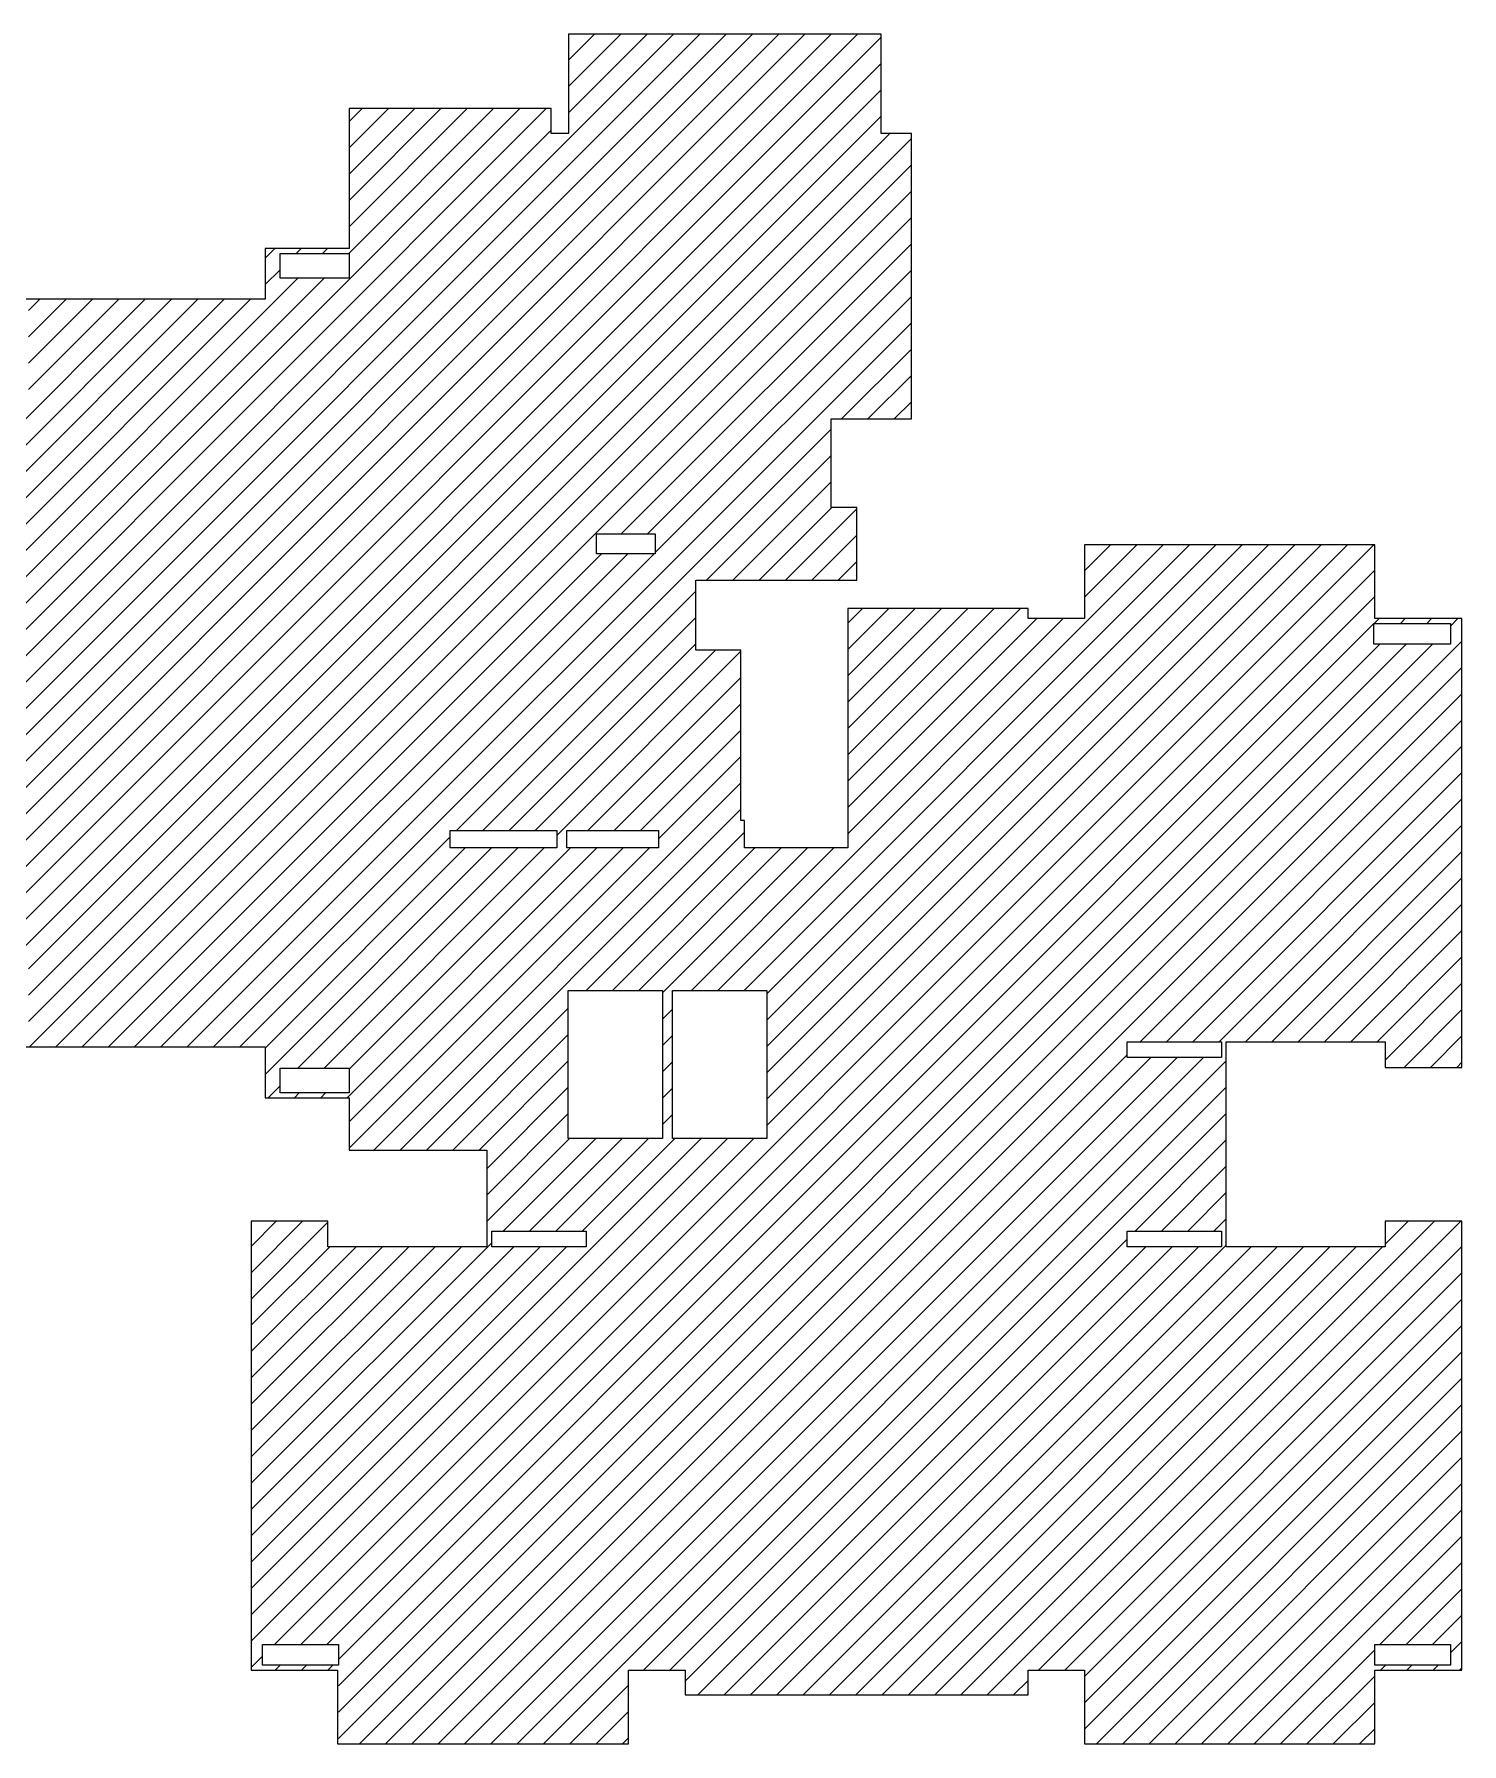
# Model space of a CAD drawing. Header units: millimetres. Extents: x 1255966 to 1543449, y 318653 to 465396.
# Drawn here: x 1413337 to 1442101, y 430961 to 465396 of the extents above; entities that cross this region are included whole.
import ezdxf

# ---------------------------------------------------------------- set-up
doc = ezdxf.new("R2010")
doc.units = ezdxf.units.MM
doc.header["$LTSCALE"] = 500
doc.header["$MEASUREMENT"] = 0
doc.layers.add('HATCH', color=1, linetype='Continuous', lineweight=5)
doc.layers.add('LINE PLAN', color=95, linetype='Continuous')

msp = doc.modelspace()

# ---------------------------------------------------------------- hatches: boundary and pattern name
at = {"layer": 'HATCH', "linetype": 'ByBlock'}
h = msp.add_hatch(dxfattribs=at)
h.set_pattern_fill('ANSI31', color=8, scale=3000)
h.set_pattern_definition([(45, (0, 47868), (-265.16504, 265.16504), [])])
h.paths.add_polyline_path([(1400605.6, 460106), (1400605.6, 459676), (1399935.6, 459676), (1399935.6, 461676), (1394830.6, 461676), (1394830.6, 460056), (1389750.6, 460056), (1389750.6, 461081), (1388055.6, 461081), (1388055.6, 463895.8), (1383990.6, 463895.8), (1383990.6, 463395.8), (1383640.6, 463395.8), (1383640.6, 465395.8), (1377340.6, 465395.8), (1377340.6, 463395.8), (1376730.6, 463395.8), (1376730.6, 457645.8), (1378345.6, 457645.8), (1378345.6, 455860.8), (1377830.6, 455860.8), (1377830.6, 454395.8), (1381075.6, 454395.8), (1381075.6, 452985.8), (1380165.6, 452985.8), (1380165.6, 449556), (1380095.6, 449006), (1378010.6, 449006), (1378010.6, 453826.1), (1374380.6, 453826.1), (1374380.6, 453626.1), (1373240.6, 453626.1), (1373240.6, 455111.1), (1367410.6, 455111.1), (1367410.6, 453626.1), (1365640.6, 453626.1), (1365640.6, 444586.1), (1367185.5, 444586.1), (1367185.5, 445101.1), (1370385.6, 445101.1), (1370385.6, 440971), (1367185.5, 440971), (1367185.5, 441486), (1365640.6, 441486), (1365640.6, 432446), (1367395.6, 432446), (1367395.6, 430961), (1373240.6, 430961), (1373240.6, 432446), (1374380.6, 432446), (1374380.6, 431946), (1381290.6, 431946), (1381290.6, 432446), (1382430.6, 432446), (1382438.1, 430961), (1388283.1, 430961), (1388275.6, 432446), (1390030.6, 432446), (1390030.6, 441486), (1388485.7, 441486), (1388485.7, 440971), (1385285.6, 440971), (1385285.6, 442920.8), (1388055.6, 442920.8), (1388055.6, 443971), (1389750.6, 443971), (1389750.6, 444996), (1394815.6, 444996), (1394815.6, 443376), (1399920.6, 443376), (1399920.6, 445376), (1407820.6, 445376), (1407820.6, 443376), (1412925.6, 443376), (1412925.6, 444996), (1417990.6, 444996), (1417990.6, 443971), (1419685.6, 443971), (1419685.6, 442920.8), (1422455.6, 442920.8), (1422455.6, 440971), (1419255.5, 440971), (1419255.5, 441486), (1417710.6, 441486), (1417710.6, 432446), (1419465.6, 432446), (1419465.6, 430961), (1425310.6, 430961), (1425310.6, 432446), (1426450.6, 432446), (1426450.6, 431946), (1433360.6, 431946), (1433360.6, 432446), (1434500.6, 432446), (1434500.6, 430961), (1440345.6, 430961), (1440345.6, 432446), (1442100.6, 432446), (1442100.6, 441486), (1440555.7, 441486), (1440555.7, 440971), (1437355.6, 440971), (1437355.5, 445101.1), (1440555.7, 445101.1), (1440555.7, 444586.1), (1442100.6, 444586.1), (1442100.6, 453626.1), (1440345.6, 453626.1), (1440345.6, 455111.1), (1434500.6, 455111.1), (1434500.6, 453626.1), (1433360.6, 453626.1), (1433360.6, 453826.1), (1429730.6, 453826.1), (1429730.6, 449006), (1427645.6, 449006), (1427645.6, 449556), (1427575.6, 449556), (1427575.6, 452985.8), (1426665.6, 452985.8), (1426665.6, 454395.8), (1429910.6, 454395.8), (1429910.6, 455860.8), (1429395.6, 455860.8), (1429395.6, 457645.8), (1431010.6, 457645.8), (1431010.6, 463395.8), (1430400.6, 463395.8), (1430400.6, 465395.8), (1424100.6, 465395.8), (1424100.6, 463395.8), (1423750.6, 463395.8), (1423750.6, 463895.8), (1419685.6, 463895.8), (1419685.6, 461081), (1417990.6, 461081), (1417990.6, 460056), (1412910.6, 460056), (1412910.6, 461676), (1407805.6, 461676), (1407805.6, 459676), (1407135.6, 459676), (1407135.6, 460106)])
h.paths.add_polyline_path([(1401145.6, 454126), (1401145.6, 450956), (1397995.6, 450956), (1397625.6, 451026), (1397625.6, 454026), (1397995.6, 454026), (1397995.6, 454126)], flags=16)
h.paths.add_polyline_path([(1406595.6, 454126), (1409745.6, 454126), (1410115.6, 454026), (1410115.6, 451026), (1409745.6, 451026), (1409745.6, 450956), (1406595.6, 450956)], flags=16)
h.paths.add_polyline_path([(1407020.6, 450726), (1407020.6, 445576), (1400720.6, 445576), (1400720.6, 450726)], flags=16)
h.paths.add_polyline_path([(1394830.6, 458056), (1394515.6, 458056), (1394515.6, 459956), (1394830.6, 459956)], flags=16)
h.paths.add_polyline_path([(1412910.6, 458056), (1412910.6, 459956), (1413225.6, 459956), (1413225.6, 458056)], flags=16)
h.paths.add_polyline_path([(1394830.6, 446996), (1394830.6, 445096), (1394515.6, 445096), (1394515.6, 446996)], flags=16)
h.paths.add_polyline_path([(1412910.6, 446996), (1413225.6, 446996), (1413225.6, 445096), (1412910.6, 445096)], flags=16)
h.paths.add_polyline_path([(1389450.6, 460481), (1388055.6, 460481), (1388055.6, 460981), (1389450.6, 460981)], flags=16)
h.paths.add_polyline_path([(1418290.6, 460481), (1418290.6, 460981), (1419685.6, 460981), (1419685.6, 460481)], flags=16)
h.paths.add_polyline_path([(1389450.6, 444571), (1389450.6, 444071), (1388055.6, 444071), (1388055.6, 444571)], flags=16)
h.paths.add_polyline_path([(1386025.6, 449356), (1386025.6, 449006), (1383875.6, 449006), (1383875.6, 449356)], flags=16)
h.paths.add_polyline_path([(1418290.6, 444571), (1419685.6, 444571), (1419685.6, 444071), (1418290.6, 444071)], flags=16)
h.paths.add_polyline_path([(1383075.6, 455330.8), (1383075.6, 454930.8), (1381890.6, 454930.8), (1381890.6, 455330.8)], flags=16)
h.paths.add_polyline_path([(1421715.6, 449356), (1423865.6, 449356), (1423865.6, 449006), (1421715.6, 449006)], flags=16)
h.paths.add_polyline_path([(1383675.6, 449356), (1383675.6, 449006), (1381825.6, 449006), (1381825.6, 449356)], flags=16)
h.paths.add_polyline_path([(1424665.6, 455330.8), (1425850.6, 455330.8), (1425850.6, 454930.8), (1424665.6, 454930.8)], flags=16)
h.paths.add_polyline_path([(1383645.6, 446136), (1383645.6, 443150.8), (1381743.1, 443150.8), (1381743.1, 446136)], flags=16)
h.paths.add_polyline_path([(1424065.6, 449356), (1425915.6, 449356), (1425915.6, 449006), (1424065.6, 449006)], flags=16)
h.paths.add_polyline_path([(1424095.6, 446136), (1425998.1, 446136), (1425998.1, 443150.8), (1424095.6, 443150.8)], flags=16)
h.paths.add_polyline_path([(1381543.1, 446136), (1381543.1, 443150.8), (1379640.6, 443150.8), (1379640.6, 446136)], flags=16)
h.paths.add_polyline_path([(1385185.6, 441286), (1385185.6, 440971), (1383285.7, 440971), (1383285.7, 441286)], flags=16)
h.paths.add_polyline_path([(1422555.6, 441286), (1424455.5, 441286), (1424455.5, 440971), (1422555.6, 440971)], flags=16)
h.paths.add_polyline_path([(1426198.1, 446136), (1428100.6, 446136), (1428100.6, 443150.8), (1426198.1, 443150.8)], flags=16)
h.paths.add_polyline_path([(1389800.6, 432961), (1389800.6, 432546), (1388275.6, 432546), (1388275.6, 432961)], flags=16)
h.paths.add_polyline_path([(1417940.6, 432961), (1419465.6, 432961), (1419465.6, 432546), (1417940.6, 432546)], flags=16)
h.paths.add_polyline_path([(1372385.6, 445101.1), (1372385.6, 444786.1), (1370485.6, 444786.1), (1370485.6, 445101.1)], flags=16)
h.paths.add_polyline_path([(1435355.7, 445101.1), (1437255.6, 445101.1), (1437255.6, 444786.1), (1435355.7, 444786.1)], flags=16)
h.paths.add_polyline_path([(1372385.6, 441286), (1372385.6, 440971), (1370485.6, 440971), (1370485.6, 441286)], flags=16)
h.paths.add_polyline_path([(1435355.7, 441286), (1437255.6, 441286), (1437255.6, 440971), (1435355.7, 440971)], flags=16)
h.paths.add_polyline_path([(1367410.6, 453526.1), (1367410.6, 453111.1), (1365870.6, 453111.1), (1365870.6, 453526.1)], flags=16)
h.paths.add_polyline_path([(1440330.6, 453526.1), (1441870.6, 453526.1), (1441870.6, 453111.1), (1440330.6, 453111.1)], flags=16)
h.paths.add_polyline_path([(1367395.6, 432961), (1367395.6, 432546), (1365870.6, 432546), (1365870.6, 432961)], flags=16)
h.paths.add_polyline_path([(1440345.6, 432961), (1441870.6, 432961), (1441870.6, 432546), (1440345.6, 432546)], flags=16)

# ---------------------------------------------------------------- linework, layer by layer
at = {"layer": 'LINE PLAN', "color": 1, "ltscale": 10}
msp.add_lwpolyline([(1412925.6, 444996), (1417990.6, 444996), (1417990.6, 443971), (1419685.6, 443971), (1419685.6, 442920.8), (1422455.6, 442920.8), (1422455.6, 440971), (1419255.5, 440971), (1419255.5, 441486), (1417710.6, 441486), (1417710.6, 432446), (1419450.6, 432446), (1419450.6, 430961), (1425310.6, 430961), (1425310.6, 432446), (1426450.6, 432446), (1426450.6, 431946), (1433360.6, 431946), (1433360.6, 432446), (1434500.6, 432446), (1434500.6, 430961), (1440345.6, 430961), (1440345.6, 432446), (1442100.6, 432446), (1442100.6, 441486), (1440555.7, 441486), (1440555.7, 440971), (1437355.6, 440971), (1437355.5, 445101.1), (1440555.7, 445101.1), (1440555.7, 444586.1), (1442100.6, 444586.1), (1442100.6, 453626.1), (1440345.6, 453626.1), (1440345.6, 455111.1), (1434500.6, 455111.1), (1434500.6, 453626.1), (1433360.6, 453626.1), (1433360.6, 453826.1), (1429730.6, 453826.1), (1429730.6, 449006), (1427645.6, 449006), (1427645.6, 449556), (1427575.6, 449556), (1427575.6, 452985.8), (1426665.6, 452985.8), (1426665.6, 454395.8), (1429910.6, 454395.8), (1429910.6, 455860.8), (1429395.6, 455860.8), (1429395.6, 457645.8), (1431010.6, 457645.8), (1431010.6, 463395.8), (1430400.6, 463395.8), (1430400.6, 465395.8), (1424100.6, 465395.8), (1424100.6, 463395.8), (1423750.6, 463395.8), (1423750.6, 463895.8), (1419685.6, 463895.8), (1419685.6, 461081), (1417990.6, 461081), (1417990.6, 460056), (1412910.6, 460056)], dxfattribs=at)
for points in [[(1418290.6, 460981), (1419685.6, 460981), (1419685.6, 460481), (1418290.6, 460481)], [(1424665.6, 455330.8), (1425850.6, 455330.8), (1425850.6, 454930.8), (1424665.6, 454930.8)], [(1440330.6, 453526.1), (1441870.6, 453526.1), (1441870.6, 453111.1), (1440330.6, 453111.1)], [(1421715.6, 449356), (1423865.6, 449356), (1423865.6, 449006), (1421715.6, 449006)], [(1424065.6, 449356), (1425915.6, 449356), (1425915.6, 449006), (1424065.6, 449006)], [(1424095.6, 446136), (1425998.1, 446136), (1425998.1, 443150.8), (1424095.6, 443150.8)], [(1426198.1, 446136), (1428100.6, 446136), (1428100.6, 443150.8), (1426198.1, 443150.8)], [(1435355.7, 445101.1), (1437255.6, 445101.1), (1437255.6, 444786.1), (1435355.7, 444786.1)], [(1418290.6, 444571), (1419685.6, 444571), (1419685.6, 444071), (1418290.6, 444071)], [(1422555.6, 441286), (1424455.5, 441286), (1424455.5, 440971), (1422555.6, 440971)], [(1435355.7, 441286), (1437255.6, 441286), (1437255.6, 440971), (1435355.7, 440971)], [(1417940.6, 432961), (1419465.6, 432961), (1419465.6, 432546), (1417940.6, 432546)], [(1440345.6, 432961), (1441870.6, 432961), (1441870.6, 432546), (1440345.6, 432546)]]:
    msp.add_lwpolyline(points, close=True, dxfattribs=at)

doc.saveas('drawing.dxf')
